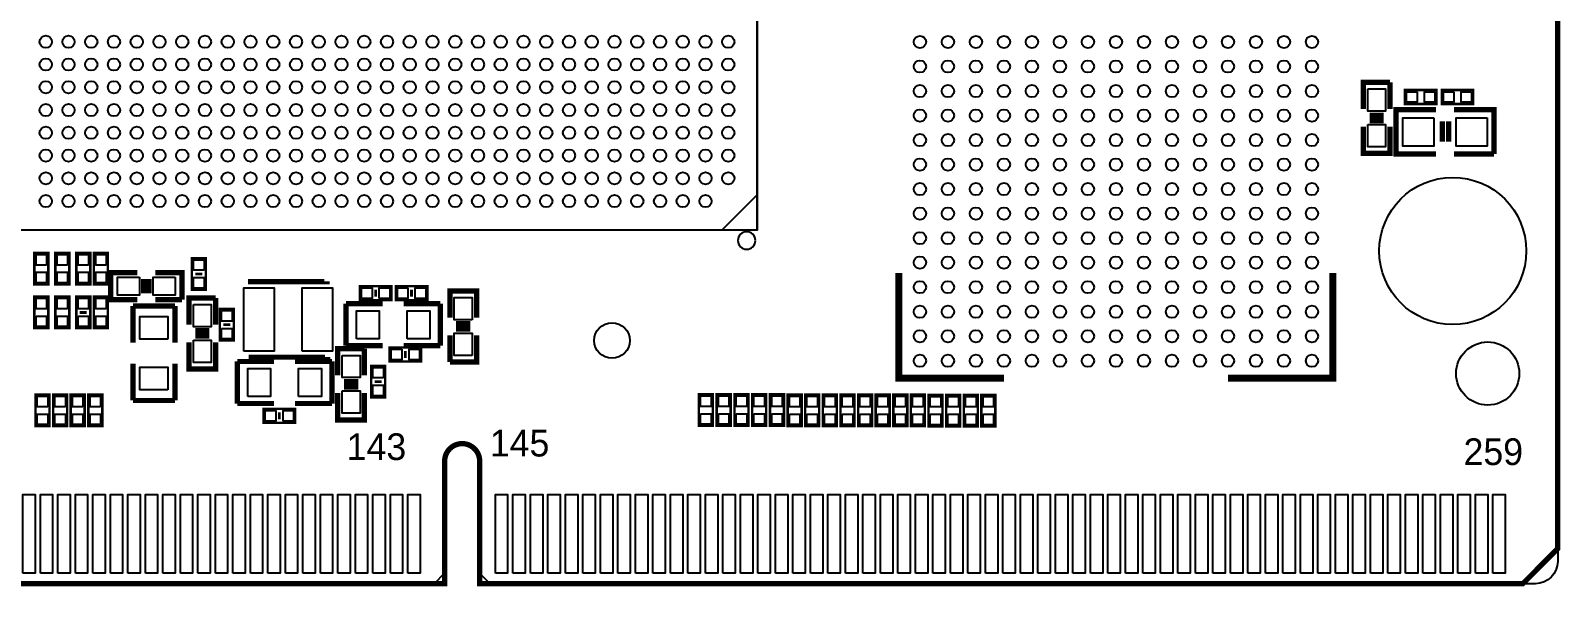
# Model space of a CAD drawing. Extents: x -61 to 349, y -42 to 245.
# Drawn here: x 25.97 to 69.68, y -0.08 to 15.79 of the extents above; entities that cross this region are included whole.
import ezdxf

# ---------------------------------------------------------------- set-up
doc = ezdxf.new("R2010")
doc.units = 0
for name, color, linetype in [('BOARD_GEOMETRY_OUTLINE', 3, 'CONTINUOUS'), ('PACKAGE_GEOMETRY_SILKSCREEN_TOP', 4, 'CONTINUOUS'), ('PIN_TOP', 5, 'CONTINUOUS')]:
    doc.layers.add(name, color=color, linetype=linetype)

msp = doc.modelspace()

# ---------------------------------------------------------------- linework, layer by layer
at = {"layer": 'BOARD_GEOMETRY_OUTLINE'}
msp.add_lwpolyline([(0.635, 45.085), (68.961, 45.085, -0.41233), (69.600064, 44.45), (69.600064, 21.999956), (68.600066, 21.999956, 0.414218), (67.600068, 20.999958), (67.600068, 18.999962, 0.414228), (68.600066, 17.999964), (69.600064, 17.999964), (69.600064, 0.635, -0.412353), (68.961, 0), (39.099998, 0), (38.800024, 0.299974), (38.800024, 3.499866, 0.41419), (38.300152, 3.999992, 0.41434), (37.800026, 3.499866), (37.800026, 0.299974), (37.500052, 0), (0.635, 0, -0.414228)], format="xyb", dxfattribs=at)
at = {"layer": 'PACKAGE_GEOMETRY_SILKSCREEN_TOP'}
for points in [[(19.727926, 37.09924), (19.727926, 10.09904), (46.728126, 10.09904), (46.728126, 37.09924)], [(25.608026, 37.098478), (46.728634, 37.098478), (46.728634, 10.098278), (19.728434, 10.098278), (19.728434, 37.098478), (25.227026, 37.098478), (25.227026, 37.06114), (25.608026, 37.06114)]]:
    msp.add_lwpolyline(points, close=True, dxfattribs=at)
at = {"layer": 'PACKAGE_GEOMETRY_SILKSCREEN_TOP', "const_width": 0.1524}
for points in [[(69.600064, 7.124954), (69.600064, 0.999998), (68.600066, 0), (38.800024, 0), (38.800024, 3.499866, 0.999844), (37.800026, 3.499866), (37.800026, 0), (0.999998, 0), (0, 0.999998), (0, 17.999964), (0.999998, 17.999964, 0.414195), (1.999996, 18.999962), (1.999996, 20.999958, 0.414206), (0.999998, 21.999956), (0, 21.999956), (0, 29.99994), (0.381, 29.99994)], [(69.600064, 7.124954), (69.600064, 17.999964), (68.600066, 17.999964, -0.414215), (67.600068, 18.999962), (67.600068, 20.999958, -0.414226), (68.600066, 21.999956), (69.600064, 21.999956), (69.600064, 23.999952)]]:
    msp.add_lwpolyline(points, format="xyb", dxfattribs=at)
at = {"layer": 'PACKAGE_GEOMETRY_SILKSCREEN_TOP'}
for points, const_width in [([(64.047116, 13.553186), (64.047116, 14.315186), (64.809116, 14.315186)], 0.1524), ([(64.809116, 14.315186), (64.809116, 13.553186)], 0.1524), ([(66.136266, 14.096746), (66.136266, 13.696696), (65.23609, 13.696696), (65.23609, 14.096746), (66.136266, 14.096746)], 0.070104), ([(67.186556, 14.096746), (67.186556, 13.696696), (66.28638, 13.696696), (66.28638, 14.096746), (67.186556, 14.096746)], 0.070104), ([(66.124074, 12.264136), (64.981074, 12.264136), (64.981074, 13.534136), (66.124074, 13.534136)], 0.1524), ([(66.632074, 13.534136), (67.775074, 13.534136), (67.775074, 12.264136)], 0.1524), ([(64.809116, 13.045186), (64.809116, 12.283186), (64.047116, 12.283186), (64.047116, 13.045186)], 0.1524), ([(64.631316, 13.375386), (64.224916, 13.375386)], 0.1524), ([(64.631316, 13.222986), (64.224916, 13.222986)], 0.1524), ([(66.301874, 12.619736), (66.301874, 13.203936)], 0.1524), ([(66.479674, 12.619736), (66.479674, 13.203936)], 0.1524), ([(67.775074, 12.264136), (66.632074, 12.264136)], 0.1524), ([(26.476198, 8.545576), (26.076402, 8.545576), (26.076402, 9.445498), (26.476198, 9.445498), (26.476198, 8.545576)], 0.070104), ([(27.0764, 8.545576), (26.67635, 8.545576), (26.67635, 9.445498), (27.0764, 9.445498), (27.0764, 8.545576)], 0.070104), ([(27.676602, 8.545576), (27.276552, 8.545576), (27.276552, 9.445498), (27.676602, 9.445498), (27.676602, 8.545576)], 0.070104), ([(28.179522, 8.545576), (27.779472, 8.545576), (27.779472, 9.445498), (28.179522, 9.445498), (28.179522, 8.545576)], 0.070104), ([(30.977332, 8.395462), (30.577282, 8.395462), (30.577282, 9.295384), (30.977332, 9.295384), (30.977332, 8.395462)], 0.070104), ([(29.023056, 8.114284), (28.261056, 8.114284), (28.261056, 8.876284), (29.023056, 8.876284)], 0.1524), ([(29.200856, 8.292084), (29.200856, 8.698484)], 0.1524), ([(29.353256, 8.292084), (29.353256, 8.698484)], 0.1524), ([(29.531056, 8.876284), (30.293056, 8.876284), (30.293056, 8.114284)], 0.1524), ([(30.677358, 8.845296), (30.87751, 8.845296)], 0.08001), ([(53.77942, 5.866384), (50.779426, 5.866384), (50.779426, 8.866378)], 0.199898), ([(63.179198, 8.866378), (63.179198, 5.866384), (60.179204, 5.866384)], 0.199898), ([(32.179006, 8.626094), (34.437066, 8.626094), (34.437066, 8.630158)], 0.151892), ([(35.378644, 8.095234), (35.378644, 8.495284), (36.278566, 8.495284), (36.278566, 8.095234), (35.378644, 8.095234)], 0.070104), ([(35.828732, 8.395462), (35.828732, 8.195056)], 0.08001), ([(37.304218, 8.495284), (37.304218, 8.095234), (36.404296, 8.095234), (36.404296, 8.495284), (37.304218, 8.495284)], 0.070104), ([(36.854384, 8.195056), (36.854384, 8.395462)], 0.08001), ([(37.948362, 7.599172), (37.948362, 8.361172), (38.710362, 8.361172), (38.710362, 7.599172)], 0.1524), ([(26.076402, 8.195056), (26.476198, 8.195056), (26.476198, 7.295134), (26.076402, 7.295134), (26.076402, 8.195056)], 0.070104), ([(27.0764, 7.295134), (26.67635, 7.295134), (26.67635, 8.195056), (27.0764, 8.195056), (27.0764, 7.295134)], 0.070104), ([(27.276552, 8.195056), (27.676602, 8.195056), (27.676602, 7.295134), (27.276552, 7.295134), (27.276552, 8.195056)], 0.070104), ([(28.179522, 7.295134), (27.779472, 7.295134), (27.779472, 8.195056), (28.179522, 8.195056), (28.179522, 7.295134)], 0.070104), ([(28.894278, 6.881114), (28.894278, 7.93115)], 0.150114), ([(28.894278, 7.93115), (30.094174, 7.93115)], 0.150114), ([(30.293056, 8.114284), (29.531056, 8.114284)], 0.1524), ([(30.094174, 7.93115), (30.094174, 6.881114)], 0.150114), ([(30.49651, 7.39902), (30.49651, 8.16102), (31.25851, 8.16102)], 0.1524), ([(31.25851, 8.16102), (31.25851, 7.39902)], 0.1524), ([(31.377636, 7.845044), (31.777686, 7.845044), (31.777686, 6.945122), (31.377636, 6.945122), (31.377636, 7.845044)], 0.070104), ([(36.028884, 7.994904), (34.978848, 7.994904)], 0.150114), ([(34.978848, 7.994904), (34.978848, 6.795262)], 0.150114), ([(36.628832, 7.994904), (37.678868, 7.994904)], 0.150114), ([(37.678868, 7.994904), (37.678868, 6.795262)], 0.150114), ([(27.57678, 7.745222), (27.376374, 7.745222)], 0.08001), ([(31.67761, 7.394956), (31.477458, 7.394956)], 0.08001), ([(38.126162, 7.421372), (38.532562, 7.421372)], 0.1524), ([(31.08071, 7.22122), (30.67431, 7.22122)], 0.1524), ([(31.08071, 7.06882), (30.67431, 7.06882)], 0.1524), ([(37.948362, 6.329172), (37.948362, 7.091172)], 0.1524), ([(38.710362, 7.091172), (38.710362, 6.329172), (37.948362, 6.329172)], 0.1524), ([(38.126162, 7.268972), (38.532562, 7.268972)], 0.1524), ([(31.25851, 6.89102), (31.25851, 6.12902), (30.49651, 6.12902), (30.49651, 6.89102)], 0.1524), ([(34.747454, 5.94868), (34.747454, 6.71068), (35.509454, 6.71068)], 0.1524), ([(34.978848, 6.795262), (36.028884, 6.795262)], 0.150114), ([(35.509454, 6.71068), (35.509454, 5.94868)], 0.1524), ([(37.128958, 6.744716), (37.128958, 6.34492), (36.228782, 6.34492), (36.228782, 6.744716), (37.128958, 6.744716)], 0.070104), ([(37.678868, 6.795262), (36.628832, 6.795262)], 0.150114), ([(36.67887, 6.444742), (36.67887, 6.644894)], 0.08001), ([(28.894278, 6.281166), (28.894278, 5.23113)], 0.150114), ([(30.094174, 5.23113), (30.094174, 6.281166)], 0.150114), ([(32.928052, 6.344412), (31.878016, 6.344412)], 0.150114), ([(31.878016, 6.344412), (31.878016, 5.14477)], 0.150114), ([(32.203136, 6.46811), (34.461196, 6.46811), (34.461196, 6.472174)], 0.151892), ([(33.528, 6.344412), (34.578036, 6.344412)], 0.150114), ([(34.578036, 6.344412), (34.578036, 5.14477)], 0.150114), ([(36.100766, 5.320284), (35.700716, 5.320284), (35.700716, 6.22046), (36.100766, 6.22046), (36.100766, 5.320284)], 0.070104), ([(35.331654, 5.77088), (34.925254, 5.77088)], 0.1524), ([(35.331654, 5.61848), (34.925254, 5.61848)], 0.1524), ([(35.800792, 5.770372), (36.000944, 5.770372)], 0.08001), ([(26.50998, 4.499102), (26.10993, 4.499102), (26.10993, 5.399024), (26.50998, 5.399024), (26.50998, 4.499102)], 0.070104), ([(27.013408, 4.499102), (26.613358, 4.499102), (26.613358, 5.399024), (27.013408, 5.399024), (27.013408, 4.499102)], 0.070104), ([(27.516328, 4.499102), (27.116532, 4.499102), (27.116532, 5.399024), (27.516328, 5.399024), (27.516328, 4.499102)], 0.070104), ([(28.019502, 4.499102), (27.619452, 4.499102), (27.619452, 5.399024), (28.019502, 5.399024), (28.019502, 4.499102)], 0.070104), ([(28.894278, 5.23113), (30.094174, 5.23113)], 0.150114), ([(35.509454, 5.44068), (35.509454, 4.67868), (34.747454, 4.67868), (34.747454, 5.44068)], 0.1524), ([(45.06341, 5.405628), (45.463206, 5.405628), (45.463206, 4.505452), (45.06341, 4.505452), (45.06341, 5.405628)], 0.070104), ([(45.57141, 5.405628), (45.971206, 5.405628), (45.971206, 4.505452), (45.57141, 4.505452), (45.57141, 5.405628)], 0.070104), ([(46.07941, 5.405628), (46.479206, 5.405628), (46.479206, 4.505452), (46.07941, 4.505452), (46.07941, 5.405628)], 0.070104), ([(46.58741, 5.405628), (46.987206, 5.405628), (46.987206, 4.505452), (46.58741, 4.505452), (46.58741, 5.405628)], 0.070104), ([(47.09541, 5.405628), (47.495206, 5.405628), (47.495206, 4.505452), (47.09541, 4.505452), (47.09541, 5.405628)], 0.070104), ([(47.59833, 5.399024), (47.99838, 5.399024), (47.99838, 4.499102), (47.59833, 4.499102), (47.59833, 5.399024)], 0.070104), ([(48.101758, 5.399024), (48.501808, 5.399024), (48.501808, 4.499102), (48.101758, 4.499102), (48.101758, 5.399024)], 0.070104), ([(48.604678, 5.399024), (49.004728, 5.399024), (49.004728, 4.499102), (48.604678, 4.499102), (48.604678, 5.399024)], 0.070104), ([(49.108106, 5.399024), (49.508156, 5.399024), (49.508156, 4.499102), (49.108106, 4.499102), (49.108106, 5.399024)], 0.070104), ([(49.61128, 5.399024), (50.01133, 5.399024), (50.01133, 4.499102), (49.61128, 4.499102), (49.61128, 5.399024)], 0.070104), ([(50.1142, 5.399024), (50.51425, 5.399024), (50.51425, 4.499102), (50.1142, 4.499102), (50.1142, 5.399024)], 0.070104), ([(51.017678, 4.499102), (50.617628, 4.499102), (50.617628, 5.399024), (51.017678, 5.399024), (51.017678, 4.499102)], 0.070104), ([(51.520598, 4.499102), (51.120802, 4.499102), (51.120802, 5.399024), (51.520598, 5.399024), (51.520598, 4.499102)], 0.070104), ([(51.623976, 5.394452), (52.024026, 5.394452), (52.024026, 4.49453), (51.623976, 4.49453), (51.623976, 5.394452)], 0.070104), ([(52.12715, 5.394452), (52.5272, 5.394452), (52.5272, 4.49453), (52.12715, 4.49453), (52.12715, 5.394452)], 0.070104), ([(52.630324, 5.394452), (53.030374, 5.394452), (53.030374, 4.49453), (52.630324, 4.49453), (52.630324, 5.394452)], 0.070104), ([(53.133498, 5.394452), (53.533548, 5.394452), (53.533548, 4.49453), (53.133498, 4.49453), (53.133498, 5.394452)], 0.070104), ([(31.878016, 5.14477), (32.928052, 5.14477)], 0.150114), ([(32.628078, 4.594352), (32.628078, 4.994402), (33.528, 4.994402), (33.528, 4.594352), (32.628078, 4.594352)], 0.070104), ([(33.077912, 4.89458), (33.077912, 4.694428)], 0.08001), ([(34.578036, 5.14477), (33.528, 5.14477)], 0.150114)]:
    msp.add_lwpolyline(points, dxfattribs=dict(at, const_width=const_width))
msp.add_lwpolyline([(45.728128, 10.09904), (46.728126, 11.099038)], dxfattribs=at)
msp.add_lwpolyline([(46.678088, 9.799066, 1), (46.177964, 9.799214, 1)], format="xyb", close=True, dxfattribs=at)
at = {"layer": 'PIN_TOP'}
for points in [[(64.174116, 14.124686), (64.682116, 14.124686), (64.682116, 13.489686), (64.174116, 13.489686)], [(65.582165, 14.046581), (65.582165, 13.746607), (65.282191, 13.746607), (65.282191, 14.046581)], [(66.090165, 14.046581), (66.090165, 13.746607), (65.790191, 13.746607), (65.790191, 14.046581)], [(66.632455, 14.046581), (66.632455, 13.746607), (66.332481, 13.746607), (66.332481, 14.046581)], [(67.140455, 14.046581), (67.140455, 13.746607), (66.840481, 13.746607), (66.840481, 14.046581)], [(66.060574, 13.305536), (66.060574, 12.492736), (65.171574, 12.492736), (65.171574, 13.305536)], [(67.584574, 13.305536), (67.584574, 12.492736), (66.695574, 12.492736), (66.695574, 13.305536)], [(64.174116, 13.108686), (64.682116, 13.108686), (64.682116, 12.473686), (64.174116, 12.473686)], [(26.426287, 9.099423), (26.126313, 9.099423), (26.126313, 9.399397), (26.426287, 9.399397)], [(27.026489, 9.099423), (26.726515, 9.099423), (26.726515, 9.399397), (27.026489, 9.399397)], [(27.626437, 9.099423), (27.326463, 9.099423), (27.326463, 9.399397), (27.626437, 9.399397)], [(28.129611, 9.099423), (27.829637, 9.099423), (27.829637, 9.399397), (28.129611, 9.399397)], [(30.927421, 8.949309), (30.627447, 8.949309), (30.627447, 9.249283), (30.927421, 9.249283)], [(26.426287, 8.591423), (26.126313, 8.591423), (26.126313, 8.891397), (26.426287, 8.891397)], [(27.026489, 8.591423), (26.726515, 8.591423), (26.726515, 8.891397), (27.026489, 8.891397)], [(27.626437, 8.591423), (27.326463, 8.591423), (27.326463, 8.891397), (27.626437, 8.891397)], [(28.129611, 8.591423), (27.829637, 8.591423), (27.829637, 8.891397), (28.129611, 8.891397)], [(29.086556, 8.749284), (29.086556, 8.241284), (28.451556, 8.241284), (28.451556, 8.749284)], [(30.102556, 8.749284), (30.102556, 8.241284), (29.467556, 8.241284), (29.467556, 8.749284)], [(30.927421, 8.441309), (30.627447, 8.441309), (30.627447, 8.741283), (30.927421, 8.741283)], [(32.061404, 6.64337), (32.061404, 8.44677), (32.925004, 8.44677), (32.925004, 6.64337)], [(33.7312, 6.64337), (33.7312, 8.44677), (34.5948, 8.44677), (34.5948, 6.64337)], [(35.424618, 8.145272), (35.424618, 8.445246), (35.724592, 8.445246), (35.724592, 8.145272)], [(35.932618, 8.145272), (35.932618, 8.445246), (36.232592, 8.445246), (36.232592, 8.145272)], [(36.750371, 8.445373), (36.750371, 8.145399), (36.450397, 8.145399), (36.450397, 8.445373)], [(37.258371, 8.445373), (37.258371, 8.145399), (36.958397, 8.145399), (36.958397, 8.445373)], [(26.126313, 8.149209), (26.426287, 8.149209), (26.426287, 7.849235), (26.126313, 7.849235)], [(27.026489, 7.849235), (26.726515, 7.849235), (26.726515, 8.149209), (27.026489, 8.149209)], [(27.326463, 8.149209), (27.626437, 8.149209), (27.626437, 7.849235), (27.326463, 7.849235)], [(28.129611, 7.849235), (27.829637, 7.849235), (27.829637, 8.149209), (28.129611, 8.149209)], [(30.62351, 7.97052), (31.13151, 7.97052), (31.13151, 7.33552), (30.62351, 7.33552)], [(38.583362, 7.535672), (38.075362, 7.535672), (38.075362, 8.170672), (38.583362, 8.170672)], [(26.126313, 7.641209), (26.426287, 7.641209), (26.426287, 7.341235), (26.126313, 7.341235)], [(27.026489, 7.341235), (26.726515, 7.341235), (26.726515, 7.641209), (27.026489, 7.641209)], [(27.326463, 7.641209), (27.626437, 7.641209), (27.626437, 7.341235), (27.326463, 7.341235)], [(28.129611, 7.341235), (27.829637, 7.341235), (27.829637, 7.641209), (28.129611, 7.641209)], [(29.894276, 6.981063), (29.094176, 6.981063), (29.094176, 7.631049), (29.894276, 7.631049)], [(31.427547, 7.798943), (31.727521, 7.798943), (31.727521, 7.498969), (31.427547, 7.498969)], [(35.278822, 6.994906), (35.278822, 7.795006), (35.928808, 7.795006), (35.928808, 6.994906)], [(36.728654, 6.994906), (36.728654, 7.795006), (37.37864, 7.795006), (37.37864, 6.994906)], [(31.427547, 7.290943), (31.727521, 7.290943), (31.727521, 6.990969), (31.427547, 6.990969)], [(38.583362, 6.519672), (38.075362, 6.519672), (38.075362, 7.154672), (38.583362, 7.154672)], [(30.62351, 6.95452), (31.13151, 6.95452), (31.13151, 6.31952), (30.62351, 6.31952)], [(36.574857, 6.694805), (36.574857, 6.394831), (36.274883, 6.394831), (36.274883, 6.694805)], [(37.082857, 6.694805), (37.082857, 6.394831), (36.782883, 6.394831), (36.782883, 6.694805)], [(29.894276, 5.531231), (29.094176, 5.531231), (29.094176, 6.181217), (29.894276, 6.181217)], [(32.17799, 5.344668), (32.17799, 6.144768), (32.827976, 6.144768), (32.827976, 5.344668)], [(33.627822, 5.344668), (33.627822, 6.144768), (34.277808, 6.144768), (34.277808, 5.344668)], [(34.874454, 6.52018), (35.382454, 6.52018), (35.382454, 5.88518), (34.874454, 5.88518)], [(36.050855, 5.874385), (35.750881, 5.874385), (35.750881, 6.174359), (36.050855, 6.174359)], [(26.460069, 5.053203), (26.160095, 5.053203), (26.160095, 5.353177), (26.460069, 5.353177)], [(26.963243, 5.053203), (26.663269, 5.053203), (26.663269, 5.353177), (26.963243, 5.353177)], [(27.466417, 5.053203), (27.166443, 5.053203), (27.166443, 5.353177), (27.466417, 5.353177)], [(27.969591, 5.053203), (27.669617, 5.053203), (27.669617, 5.353177), (27.969591, 5.353177)], [(34.874454, 5.50418), (35.382454, 5.50418), (35.382454, 4.86918), (34.874454, 4.86918)], [(36.050855, 5.366385), (35.750881, 5.366385), (35.750881, 5.666359), (36.050855, 5.666359)], [(45.113321, 5.359527), (45.413295, 5.359527), (45.413295, 5.059553), (45.113321, 5.059553)], [(45.621321, 5.359527), (45.921295, 5.359527), (45.921295, 5.059553), (45.621321, 5.059553)], [(46.129321, 5.359527), (46.429295, 5.359527), (46.429295, 5.059553), (46.129321, 5.059553)], [(46.637321, 5.359527), (46.937295, 5.359527), (46.937295, 5.059553), (46.637321, 5.059553)], [(47.145321, 5.359527), (47.445295, 5.359527), (47.445295, 5.059553), (47.145321, 5.059553)], [(47.648495, 5.353177), (47.948469, 5.353177), (47.948469, 5.053203), (47.648495, 5.053203)], [(48.151669, 5.353177), (48.451643, 5.353177), (48.451643, 5.053203), (48.151669, 5.053203)], [(48.654843, 5.353177), (48.954817, 5.353177), (48.954817, 5.053203), (48.654843, 5.053203)], [(49.158017, 5.353177), (49.457991, 5.353177), (49.457991, 5.053203), (49.158017, 5.053203)], [(49.661191, 5.353177), (49.961165, 5.353177), (49.961165, 5.053203), (49.661191, 5.053203)], [(50.164365, 5.353177), (50.464339, 5.353177), (50.464339, 5.053203), (50.164365, 5.053203)], [(50.967513, 5.053203), (50.667539, 5.053203), (50.667539, 5.353177), (50.967513, 5.353177)], [(51.470687, 5.053203), (51.170713, 5.053203), (51.170713, 5.353177), (51.470687, 5.353177)], [(51.673887, 5.348351), (51.973861, 5.348351), (51.973861, 5.048377), (51.673887, 5.048377)], [(52.177061, 5.348351), (52.477035, 5.348351), (52.477035, 5.048377), (52.177061, 5.048377)], [(52.680235, 5.348351), (52.980209, 5.348351), (52.980209, 5.048377), (52.680235, 5.048377)], [(53.183409, 5.348351), (53.483383, 5.348351), (53.483383, 5.048377), (53.183409, 5.048377)], [(26.460069, 4.545203), (26.160095, 4.545203), (26.160095, 4.845177), (26.460069, 4.845177)], [(26.963243, 4.545203), (26.663269, 4.545203), (26.663269, 4.845177), (26.963243, 4.845177)], [(27.466417, 4.545203), (27.166443, 4.545203), (27.166443, 4.845177), (27.466417, 4.845177)], [(27.969591, 4.545203), (27.669617, 4.545203), (27.669617, 4.845177), (27.969591, 4.845177)], [(32.673798, 4.64439), (32.673798, 4.944364), (32.973772, 4.944364), (32.973772, 4.64439)], [(33.181798, 4.64439), (33.181798, 4.944364), (33.481772, 4.944364), (33.481772, 4.64439)], [(45.113321, 4.851527), (45.413295, 4.851527), (45.413295, 4.551553), (45.113321, 4.551553)], [(45.621321, 4.851527), (45.921295, 4.851527), (45.921295, 4.551553), (45.621321, 4.551553)], [(46.129321, 4.851527), (46.429295, 4.851527), (46.429295, 4.551553), (46.129321, 4.551553)], [(46.637321, 4.851527), (46.937295, 4.851527), (46.937295, 4.551553), (46.637321, 4.551553)], [(47.145321, 4.851527), (47.445295, 4.851527), (47.445295, 4.551553), (47.145321, 4.551553)], [(47.648495, 4.845177), (47.948469, 4.845177), (47.948469, 4.545203), (47.648495, 4.545203)], [(48.151669, 4.845177), (48.451643, 4.845177), (48.451643, 4.545203), (48.151669, 4.545203)], [(48.654843, 4.845177), (48.954817, 4.845177), (48.954817, 4.545203), (48.654843, 4.545203)], [(49.158017, 4.845177), (49.457991, 4.845177), (49.457991, 4.545203), (49.158017, 4.545203)], [(49.661191, 4.845177), (49.961165, 4.845177), (49.961165, 4.545203), (49.661191, 4.545203)], [(50.164365, 4.845177), (50.464339, 4.845177), (50.464339, 4.545203), (50.164365, 4.545203)], [(50.967513, 4.545203), (50.667539, 4.545203), (50.667539, 4.845177), (50.967513, 4.845177)], [(51.470687, 4.545203), (51.170713, 4.545203), (51.170713, 4.845177), (51.470687, 4.845177)], [(51.673887, 4.840351), (51.973861, 4.840351), (51.973861, 4.540377), (51.673887, 4.540377)], [(52.177061, 4.840351), (52.477035, 4.840351), (52.477035, 4.540377), (52.177061, 4.540377)], [(52.680235, 4.840351), (52.980209, 4.840351), (52.980209, 4.540377), (52.680235, 4.540377)], [(53.183409, 4.840351), (53.483383, 4.840351), (53.483383, 4.540377), (53.183409, 4.540377)], [(25.750012, 0.299974), (25.750012, 2.549906), (26.100024, 2.549906), (26.100024, 0.299974)], [(26.250138, 0.299974), (26.250138, 2.549906), (26.60015, 2.549906), (26.60015, 0.299974)], [(26.75001, 0.299974), (26.75001, 2.549906), (27.100022, 2.549906), (27.100022, 0.299974)], [(27.250136, 0.299974), (27.250136, 2.549906), (27.600148, 2.549906), (27.600148, 0.299974)], [(27.750008, 0.299974), (27.750008, 2.549906), (28.10002, 2.549906), (28.10002, 0.299974)], [(28.250134, 0.299974), (28.250134, 2.549906), (28.600146, 2.549906), (28.600146, 0.299974)], [(28.750006, 0.299974), (28.750006, 2.549906), (29.100018, 2.549906), (29.100018, 0.299974)], [(29.250132, 0.299974), (29.250132, 2.549906), (29.600144, 2.549906), (29.600144, 0.299974)], [(29.750004, 0.299974), (29.750004, 2.549906), (30.100016, 2.549906), (30.100016, 0.299974)], [(30.25013, 0.299974), (30.25013, 2.549906), (30.600142, 2.549906), (30.600142, 0.299974)], [(30.750002, 0.299974), (30.750002, 2.549906), (31.100014, 2.549906), (31.100014, 0.299974)], [(31.250128, 0.299974), (31.250128, 2.549906), (31.60014, 2.549906), (31.60014, 0.299974)], [(31.75, 0.299974), (31.75, 2.549906), (32.100012, 2.549906), (32.100012, 0.299974)], [(32.250126, 0.299974), (32.250126, 2.549906), (32.600138, 2.549906), (32.600138, 0.299974)], [(32.749998, 0.299974), (32.749998, 2.549906), (33.10001, 2.549906), (33.10001, 0.299974)], [(33.250124, 0.299974), (33.250124, 2.549906), (33.600136, 2.549906), (33.600136, 0.299974)], [(33.749996, 0.299974), (33.749996, 2.549906), (34.100008, 2.549906), (34.100008, 0.299974)], [(34.250122, 0.299974), (34.250122, 2.549906), (34.600134, 2.549906), (34.600134, 0.299974)], [(34.749994, 0.299974), (34.749994, 2.549906), (35.100006, 2.549906), (35.100006, 0.299974)], [(35.25012, 0.299974), (35.25012, 2.549906), (35.600132, 2.549906), (35.600132, 0.299974)], [(35.749992, 0.299974), (35.749992, 2.549906), (36.100004, 2.549906), (36.100004, 0.299974)], [(36.250118, 0.299974), (36.250118, 2.549906), (36.60013, 2.549906), (36.60013, 0.299974)], [(36.74999, 0.299974), (36.74999, 2.549906), (37.100002, 2.549906), (37.100002, 0.299974)], [(39.250112, 0.299974), (39.250112, 2.549906), (39.600124, 2.549906), (39.600124, 0.299974)], [(39.749984, 0.299974), (39.749984, 2.549906), (40.099996, 2.549906), (40.099996, 0.299974)], [(40.25011, 0.299974), (40.25011, 2.549906), (40.600122, 2.549906), (40.600122, 0.299974)], [(40.749982, 0.299974), (40.749982, 2.549906), (41.099994, 2.549906), (41.099994, 0.299974)], [(41.250108, 0.299974), (41.250108, 2.549906), (41.60012, 2.549906), (41.60012, 0.299974)], [(41.74998, 0.299974), (41.74998, 2.549906), (42.099992, 2.549906), (42.099992, 0.299974)], [(42.250106, 0.299974), (42.250106, 2.549906), (42.600118, 2.549906), (42.600118, 0.299974)], [(42.749978, 0.299974), (42.749978, 2.549906), (43.09999, 2.549906), (43.09999, 0.299974)], [(43.250104, 0.299974), (43.250104, 2.549906), (43.600116, 2.549906), (43.600116, 0.299974)], [(43.749976, 0.299974), (43.749976, 2.549906), (44.099988, 2.549906), (44.099988, 0.299974)], [(44.250102, 0.299974), (44.250102, 2.549906), (44.600114, 2.549906), (44.600114, 0.299974)], [(44.749974, 0.299974), (44.749974, 2.549906), (45.099986, 2.549906), (45.099986, 0.299974)], [(45.2501, 0.299974), (45.2501, 2.549906), (45.600112, 2.549906), (45.600112, 0.299974)], [(45.749972, 0.299974), (45.749972, 2.549906), (46.099984, 2.549906), (46.099984, 0.299974)], [(46.250098, 0.299974), (46.250098, 2.549906), (46.60011, 2.549906), (46.60011, 0.299974)], [(46.74997, 0.299974), (46.74997, 2.549906), (47.099982, 2.549906), (47.099982, 0.299974)], [(47.250096, 0.299974), (47.250096, 2.549906), (47.600108, 2.549906), (47.600108, 0.299974)], [(47.749968, 0.299974), (47.749968, 2.549906), (48.09998, 2.549906), (48.09998, 0.299974)], [(48.250094, 0.299974), (48.250094, 2.549906), (48.600106, 2.549906), (48.600106, 0.299974)], [(48.749966, 0.299974), (48.749966, 2.549906), (49.099978, 2.549906), (49.099978, 0.299974)], [(49.250092, 0.299974), (49.250092, 2.549906), (49.600104, 2.549906), (49.600104, 0.299974)], [(49.749964, 0.299974), (49.749964, 2.549906), (50.099976, 2.549906), (50.099976, 0.299974)], [(50.25009, 0.299974), (50.25009, 2.549906), (50.600102, 2.549906), (50.600102, 0.299974)], [(50.749962, 0.299974), (50.749962, 2.549906), (51.099974, 2.549906), (51.099974, 0.299974)], [(51.250088, 0.299974), (51.250088, 2.549906), (51.6001, 2.549906), (51.6001, 0.299974)], [(51.74996, 0.299974), (51.74996, 2.549906), (52.099972, 2.549906), (52.099972, 0.299974)], [(52.250086, 0.299974), (52.250086, 2.549906), (52.600098, 2.549906), (52.600098, 0.299974)], [(52.749958, 0.299974), (52.749958, 2.549906), (53.09997, 2.549906), (53.09997, 0.299974)], [(53.250084, 0.299974), (53.250084, 2.549906), (53.600096, 2.549906), (53.600096, 0.299974)], [(53.749956, 0.299974), (53.749956, 2.549906), (54.099968, 2.549906), (54.099968, 0.299974)], [(54.250082, 0.299974), (54.250082, 2.549906), (54.600094, 2.549906), (54.600094, 0.299974)], [(54.749954, 0.299974), (54.749954, 2.549906), (55.099966, 2.549906), (55.099966, 0.299974)], [(55.25008, 0.299974), (55.25008, 2.549906), (55.600092, 2.549906), (55.600092, 0.299974)], [(55.749952, 0.299974), (55.749952, 2.549906), (56.099964, 2.549906), (56.099964, 0.299974)], [(56.250078, 0.299974), (56.250078, 2.549906), (56.60009, 2.549906), (56.60009, 0.299974)], [(56.74995, 0.299974), (56.74995, 2.549906), (57.099962, 2.549906), (57.099962, 0.299974)], [(57.250076, 0.299974), (57.250076, 2.549906), (57.600088, 2.549906), (57.600088, 0.299974)], [(57.749948, 0.299974), (57.749948, 2.549906), (58.09996, 2.549906), (58.09996, 0.299974)], [(58.250074, 0.299974), (58.250074, 2.549906), (58.600086, 2.549906), (58.600086, 0.299974)], [(58.749946, 0.299974), (58.749946, 2.549906), (59.099958, 2.549906), (59.099958, 0.299974)], [(59.250072, 0.299974), (59.250072, 2.549906), (59.600084, 2.549906), (59.600084, 0.299974)], [(59.749944, 0.299974), (59.749944, 2.549906), (60.099956, 2.549906), (60.099956, 0.299974)], [(60.25007, 0.299974), (60.25007, 2.549906), (60.600082, 2.549906), (60.600082, 0.299974)], [(60.749942, 0.299974), (60.749942, 2.549906), (61.099954, 2.549906), (61.099954, 0.299974)], [(61.250068, 0.299974), (61.250068, 2.549906), (61.60008, 2.549906), (61.60008, 0.299974)], [(61.74994, 0.299974), (61.74994, 2.549906), (62.099952, 2.549906), (62.099952, 0.299974)], [(62.250066, 0.299974), (62.250066, 2.549906), (62.600078, 2.549906), (62.600078, 0.299974)], [(62.749938, 0.299974), (62.749938, 2.549906), (63.09995, 2.549906), (63.09995, 0.299974)], [(63.250064, 0.299974), (63.250064, 2.549906), (63.600076, 2.549906), (63.600076, 0.299974)], [(63.749936, 0.299974), (63.749936, 2.549906), (64.099948, 2.549906), (64.099948, 0.299974)], [(64.250062, 0.299974), (64.250062, 2.549906), (64.600074, 2.549906), (64.600074, 0.299974)], [(64.749934, 0.299974), (64.749934, 2.549906), (65.099946, 2.549906), (65.099946, 0.299974)], [(65.25006, 0.299974), (65.25006, 2.549906), (65.600072, 2.549906), (65.600072, 0.299974)], [(65.749932, 0.299974), (65.749932, 2.549906), (66.099944, 2.549906), (66.099944, 0.299974)], [(66.250058, 0.299974), (66.250058, 2.549906), (66.60007, 2.549906), (66.60007, 0.299974)], [(66.74993, 0.299974), (66.74993, 2.549906), (67.099942, 2.549906), (67.099942, 0.299974)], [(67.250056, 0.299974), (67.250056, 2.549906), (67.600068, 2.549906), (67.600068, 0.299974)], [(67.749928, 0.299974), (67.749928, 2.549906), (68.09994, 2.549906), (68.09994, 0.299974)]]:
    msp.add_lwpolyline(points, close=True, dxfattribs=at)
for centre, radius in [((26.403046, 15.474188), 0.175006), ((27.053032, 15.474188), 0.175006), ((27.703018, 15.474188), 0.175006), ((28.353004, 15.474188), 0.175006), ((29.00299, 15.474188), 0.175006), ((29.652976, 15.474188), 0.175006), ((30.302962, 15.474188), 0.175006), ((30.952948, 15.474188), 0.175006), ((31.602934, 15.474188), 0.175006), ((32.25292, 15.474188), 0.175006), ((32.902906, 15.474188), 0.175006), ((33.553146, 15.474188), 0.175006), ((34.203132, 15.474188), 0.175006), ((34.853118, 15.474188), 0.175006), ((35.503104, 15.474188), 0.175006), ((36.15309, 15.474188), 0.175006), ((36.803076, 15.474188), 0.175006), ((37.453062, 15.474188), 0.175006), ((38.103048, 15.474188), 0.175006), ((38.753034, 15.474188), 0.175006), ((39.40302, 15.474188), 0.175006), ((40.053006, 15.474188), 0.175006), ((40.702992, 15.474188), 0.175006), ((41.352978, 15.474188), 0.175006), ((42.002964, 15.474188), 0.175006), ((42.65295, 15.474188), 0.175006), ((43.302936, 15.474188), 0.175006), ((43.952922, 15.474188), 0.175006), ((44.602908, 15.474188), 0.175006), ((45.253148, 15.474188), 0.175006), ((45.903134, 15.474188), 0.175006), ((51.379374, 15.466568), 0.175006), ((52.17922, 15.466568), 0.175006), ((52.97932, 15.466568), 0.175006), ((53.77942, 15.466568), 0.175006), ((54.579266, 15.466568), 0.175006), ((55.379366, 15.466568), 0.175006), ((56.179212, 15.466568), 0.175006), ((56.979312, 15.466568), 0.175006), ((57.779412, 15.466568), 0.175006), ((58.579258, 15.466568), 0.175006), ((59.379358, 15.466568), 0.175006), ((60.179204, 15.466568), 0.175006), ((60.979304, 15.466568), 0.175006), ((61.779404, 15.466568), 0.175006), ((62.57925, 15.466568), 0.175006), ((26.403046, 14.824202), 0.175006), ((27.053032, 14.824202), 0.175006), ((27.703018, 14.824202), 0.175006), ((28.353004, 14.824202), 0.175006), ((29.00299, 14.824202), 0.175006), ((29.652976, 14.824202), 0.175006), ((30.302962, 14.824202), 0.175006), ((30.952948, 14.824202), 0.175006), ((31.602934, 14.824202), 0.175006), ((32.25292, 14.824202), 0.175006), ((32.902906, 14.824202), 0.175006), ((33.553146, 14.824202), 0.175006), ((34.203132, 14.824202), 0.175006), ((34.853118, 14.824202), 0.175006), ((35.503104, 14.824202), 0.175006), ((36.15309, 14.824202), 0.175006), ((36.803076, 14.824202), 0.175006), ((37.453062, 14.824202), 0.175006), ((38.103048, 14.824202), 0.175006), ((38.753034, 14.824202), 0.175006), ((39.40302, 14.824202), 0.175006), ((40.053006, 14.824202), 0.175006), ((40.702992, 14.824202), 0.175006), ((41.352978, 14.824202), 0.175006), ((42.002964, 14.824202), 0.175006), ((42.65295, 14.824202), 0.175006), ((43.302936, 14.824202), 0.175006), ((43.952922, 14.824202), 0.175006), ((44.602908, 14.824202), 0.175006), ((45.253148, 14.824202), 0.175006), ((45.903134, 14.824202), 0.175006), ((51.379374, 14.766544), 0.175006), ((52.17922, 14.766544), 0.175006), ((52.97932, 14.766544), 0.175006), ((53.77942, 14.766544), 0.175006), ((54.579266, 14.766544), 0.175006), ((55.379366, 14.766544), 0.175006), ((56.179212, 14.766544), 0.175006), ((56.979312, 14.766544), 0.175006), ((57.779412, 14.766544), 0.175006), ((58.579258, 14.766544), 0.175006), ((59.379358, 14.766544), 0.175006), ((60.179204, 14.766544), 0.175006), ((60.979304, 14.766544), 0.175006), ((61.779404, 14.766544), 0.175006), ((62.57925, 14.766544), 0.175006), ((26.403046, 14.174216), 0.175006), ((27.053032, 14.174216), 0.175006), ((27.703018, 14.174216), 0.175006), ((28.353004, 14.174216), 0.175006), ((29.00299, 14.174216), 0.175006), ((29.652976, 14.174216), 0.175006), ((30.302962, 14.174216), 0.175006), ((30.952948, 14.174216), 0.175006), ((31.602934, 14.174216), 0.175006), ((32.25292, 14.174216), 0.175006), ((32.902906, 14.174216), 0.175006), ((33.553146, 14.174216), 0.175006), ((34.203132, 14.174216), 0.175006), ((34.853118, 14.174216), 0.175006), ((35.503104, 14.174216), 0.175006), ((36.15309, 14.174216), 0.175006), ((36.803076, 14.174216), 0.175006), ((37.453062, 14.174216), 0.175006), ((38.103048, 14.174216), 0.175006), ((38.753034, 14.174216), 0.175006), ((39.40302, 14.174216), 0.175006), ((40.053006, 14.174216), 0.175006), ((40.702992, 14.174216), 0.175006), ((41.352978, 14.174216), 0.175006), ((42.002964, 14.174216), 0.175006), ((42.65295, 14.174216), 0.175006), ((43.302936, 14.174216), 0.175006), ((43.952922, 14.174216), 0.175006), ((44.602908, 14.174216), 0.175006), ((45.253148, 14.174216), 0.175006), ((45.903134, 14.174216), 0.175006), ((51.379374, 14.06652), 0.175006), ((52.17922, 14.06652), 0.175006), ((52.97932, 14.06652), 0.175006), ((53.77942, 14.06652), 0.175006), ((54.579266, 14.06652), 0.175006), ((55.379366, 14.06652), 0.175006), ((56.179212, 14.06652), 0.175006), ((56.979312, 14.06652), 0.175006), ((57.779412, 14.06652), 0.175006), ((58.579258, 14.06652), 0.175006), ((59.379358, 14.06652), 0.175006), ((60.179204, 14.06652), 0.175006), ((60.979304, 14.06652), 0.175006), ((61.779404, 14.06652), 0.175006), ((62.57925, 14.06652), 0.175006), ((26.403046, 13.52423), 0.175006), ((27.053032, 13.52423), 0.175006), ((27.703018, 13.52423), 0.175006), ((28.353004, 13.52423), 0.175006), ((29.00299, 13.52423), 0.175006), ((29.652976, 13.52423), 0.175006), ((30.302962, 13.52423), 0.175006), ((30.952948, 13.52423), 0.175006), ((31.602934, 13.52423), 0.175006), ((32.25292, 13.52423), 0.175006), ((32.902906, 13.52423), 0.175006), ((33.553146, 13.52423), 0.175006), ((34.203132, 13.52423), 0.175006), ((34.853118, 13.52423), 0.175006), ((35.503104, 13.52423), 0.175006), ((36.15309, 13.52423), 0.175006), ((36.803076, 13.52423), 0.175006), ((37.453062, 13.52423), 0.175006), ((38.103048, 13.52423), 0.175006), ((38.753034, 13.52423), 0.175006), ((39.40302, 13.52423), 0.175006), ((40.053006, 13.52423), 0.175006), ((40.702992, 13.52423), 0.175006), ((41.352978, 13.52423), 0.175006), ((42.002964, 13.52423), 0.175006), ((42.65295, 13.52423), 0.175006), ((43.302936, 13.52423), 0.175006), ((43.952922, 13.52423), 0.175006), ((44.602908, 13.52423), 0.175006), ((45.253148, 13.52423), 0.175006), ((45.903134, 13.52423), 0.175006), ((51.379374, 13.366496), 0.175006), ((52.17922, 13.366496), 0.175006), ((52.97932, 13.366496), 0.175006), ((53.77942, 13.366496), 0.175006), ((54.579266, 13.366496), 0.175006), ((55.379366, 13.366496), 0.175006), ((56.179212, 13.366496), 0.175006), ((56.979312, 13.366496), 0.175006), ((57.779412, 13.366496), 0.175006), ((58.579258, 13.366496), 0.175006), ((59.379358, 13.366496), 0.175006), ((60.179204, 13.366496), 0.175006), ((60.979304, 13.366496), 0.175006), ((61.779404, 13.366496), 0.175006), ((62.57925, 13.366496), 0.175006), ((26.403046, 12.874244), 0.175006), ((27.053032, 12.874244), 0.175006), ((27.703018, 12.874244), 0.175006), ((28.353004, 12.874244), 0.175006), ((29.00299, 12.874244), 0.175006), ((29.652976, 12.874244), 0.175006), ((30.302962, 12.874244), 0.175006), ((30.952948, 12.874244), 0.175006), ((31.602934, 12.874244), 0.175006), ((32.25292, 12.874244), 0.175006), ((32.902906, 12.874244), 0.175006), ((33.553146, 12.874244), 0.175006), ((34.203132, 12.874244), 0.175006), ((34.853118, 12.874244), 0.175006), ((35.503104, 12.874244), 0.175006), ((36.15309, 12.874244), 0.175006), ((36.803076, 12.874244), 0.175006), ((37.453062, 12.874244), 0.175006), ((38.103048, 12.874244), 0.175006), ((38.753034, 12.874244), 0.175006), ((39.40302, 12.874244), 0.175006), ((40.053006, 12.874244), 0.175006), ((40.702992, 12.874244), 0.175006), ((41.352978, 12.874244), 0.175006), ((42.002964, 12.874244), 0.175006), ((42.65295, 12.874244), 0.175006), ((43.302936, 12.874244), 0.175006), ((43.952922, 12.874244), 0.175006), ((44.602908, 12.874244), 0.175006), ((45.253148, 12.874244), 0.175006), ((45.903134, 12.874244), 0.175006), ((51.379374, 12.666472), 0.175006), ((52.17922, 12.666472), 0.175006), ((52.97932, 12.666472), 0.175006), ((53.77942, 12.666472), 0.175006), ((54.579266, 12.666472), 0.175006), ((55.379366, 12.666472), 0.175006), ((56.179212, 12.666472), 0.175006), ((56.979312, 12.666472), 0.175006), ((57.779412, 12.666472), 0.175006), ((58.579258, 12.666472), 0.175006), ((59.379358, 12.666472), 0.175006), ((60.179204, 12.666472), 0.175006), ((60.979304, 12.666472), 0.175006), ((61.779404, 12.666472), 0.175006), ((62.57925, 12.666472), 0.175006), ((26.403046, 12.224258), 0.175006), ((27.053032, 12.224258), 0.175006), ((27.703018, 12.224258), 0.175006), ((28.353004, 12.224258), 0.175006), ((29.00299, 12.224258), 0.175006), ((29.652976, 12.224258), 0.175006), ((30.302962, 12.224258), 0.175006), ((30.952948, 12.224258), 0.175006), ((31.602934, 12.224258), 0.175006), ((32.25292, 12.224258), 0.175006), ((32.902906, 12.224258), 0.175006), ((33.553146, 12.224258), 0.175006), ((34.203132, 12.224258), 0.175006), ((34.853118, 12.224258), 0.175006), ((35.503104, 12.224258), 0.175006), ((36.15309, 12.224258), 0.175006), ((36.803076, 12.224258), 0.175006), ((37.453062, 12.224258), 0.175006), ((38.103048, 12.224258), 0.175006), ((38.753034, 12.224258), 0.175006), ((39.40302, 12.224258), 0.175006), ((40.053006, 12.224258), 0.175006), ((40.702992, 12.224258), 0.175006), ((41.352978, 12.224258), 0.175006), ((42.002964, 12.224258), 0.175006), ((42.65295, 12.224258), 0.175006), ((43.302936, 12.224258), 0.175006), ((43.952922, 12.224258), 0.175006), ((44.602908, 12.224258), 0.175006), ((45.253148, 12.224258), 0.175006), ((45.903134, 12.224258), 0.175006), ((51.379374, 11.966448), 0.175006), ((52.17922, 11.966448), 0.175006), ((52.97932, 11.966448), 0.175006), ((53.77942, 11.966448), 0.175006), ((54.579266, 11.966448), 0.175006), ((55.379366, 11.966448), 0.175006), ((56.179212, 11.966448), 0.175006), ((56.979312, 11.966448), 0.175006), ((57.779412, 11.966448), 0.175006), ((58.579258, 11.966448), 0.175006), ((59.379358, 11.966448), 0.175006), ((60.179204, 11.966448), 0.175006), ((60.979304, 11.966448), 0.175006), ((61.779404, 11.966448), 0.175006), ((62.57925, 11.966448), 0.175006), ((26.403046, 11.574018), 0.175006), ((27.053032, 11.574018), 0.175006), ((27.703018, 11.574018), 0.175006), ((28.353004, 11.574018), 0.175006), ((29.00299, 11.574018), 0.175006), ((29.652976, 11.574018), 0.175006), ((30.302962, 11.574018), 0.175006), ((30.952948, 11.574018), 0.175006), ((31.602934, 11.574018), 0.175006), ((32.25292, 11.574018), 0.175006), ((32.902906, 11.574018), 0.175006), ((33.553146, 11.574018), 0.175006), ((34.203132, 11.574018), 0.175006), ((34.853118, 11.574018), 0.175006), ((35.503104, 11.574018), 0.175006), ((36.15309, 11.574018), 0.175006), ((36.803076, 11.574018), 0.175006), ((37.453062, 11.574018), 0.175006), ((38.103048, 11.574018), 0.175006), ((38.753034, 11.574018), 0.175006), ((39.40302, 11.574018), 0.175006), ((40.053006, 11.574018), 0.175006), ((40.702992, 11.574018), 0.175006), ((41.352978, 11.574018), 0.175006), ((42.002964, 11.574018), 0.175006), ((42.65295, 11.574018), 0.175006), ((43.302936, 11.574018), 0.175006), ((43.952922, 11.574018), 0.175006), ((44.602908, 11.574018), 0.175006), ((45.253148, 11.574018), 0.175006), ((45.903134, 11.574018), 0.175006), ((51.379374, 11.266424), 0.175006), ((52.17922, 11.266424), 0.175006), ((52.97932, 11.266424), 0.175006), ((53.77942, 11.266424), 0.175006), ((54.579266, 11.266424), 0.175006), ((55.379366, 11.266424), 0.175006), ((56.179212, 11.266424), 0.175006), ((56.979312, 11.266424), 0.175006), ((57.779412, 11.266424), 0.175006), ((58.579258, 11.266424), 0.175006), ((59.379358, 11.266424), 0.175006), ((60.179204, 11.266424), 0.175006), ((60.979304, 11.266424), 0.175006), ((61.779404, 11.266424), 0.175006), ((62.57925, 11.266424), 0.175006), ((66.60007, 9.499854), 2.099945), ((26.403046, 10.924032), 0.175006), ((27.053032, 10.924032), 0.175006), ((27.703018, 10.924032), 0.175006), ((28.353004, 10.924032), 0.175006), ((29.00299, 10.924032), 0.175006), ((29.652976, 10.924032), 0.175006), ((30.302962, 10.924032), 0.175006), ((30.952948, 10.924032), 0.175006), ((31.602934, 10.924032), 0.175006), ((32.25292, 10.924032), 0.175006), ((32.902906, 10.924032), 0.175006), ((33.553146, 10.924032), 0.175006), ((34.203132, 10.924032), 0.175006), ((34.853118, 10.924032), 0.175006), ((35.503104, 10.924032), 0.175006), ((36.15309, 10.924032), 0.175006), ((36.803076, 10.924032), 0.175006), ((37.453062, 10.924032), 0.175006), ((38.103048, 10.924032), 0.175006), ((38.753034, 10.924032), 0.175006), ((39.40302, 10.924032), 0.175006), ((40.053006, 10.924032), 0.175006), ((40.702992, 10.924032), 0.175006), ((41.352978, 10.924032), 0.175006), ((42.002964, 10.924032), 0.175006), ((42.65295, 10.924032), 0.175006), ((43.302936, 10.924032), 0.175006), ((43.952922, 10.924032), 0.175006), ((44.602908, 10.924032), 0.175006), ((45.253148, 10.924032), 0.175006), ((51.379374, 10.5664), 0.175006), ((52.17922, 10.5664), 0.175006), ((52.97932, 10.5664), 0.175006), ((53.77942, 10.5664), 0.175006), ((54.579266, 10.5664), 0.175006), ((55.379366, 10.5664), 0.175006), ((56.179212, 10.5664), 0.175006), ((56.979312, 10.5664), 0.175006), ((57.779412, 10.5664), 0.175006), ((58.579258, 10.5664), 0.175006), ((59.379358, 10.5664), 0.175006), ((60.179204, 10.5664), 0.175006), ((60.979304, 10.5664), 0.175006), ((61.779404, 10.5664), 0.175006), ((62.57925, 10.5664), 0.175006), ((51.379374, 9.866376), 0.175006), ((52.17922, 9.866376), 0.175006), ((52.97932, 9.866376), 0.175006), ((53.77942, 9.866376), 0.175006), ((54.579266, 9.866376), 0.175006), ((55.379366, 9.866376), 0.175006), ((56.179212, 9.866376), 0.175006), ((56.979312, 9.866376), 0.175006), ((57.779412, 9.866376), 0.175006), ((58.579258, 9.866376), 0.175006), ((59.379358, 9.866376), 0.175006), ((60.179204, 9.866376), 0.175006), ((60.979304, 9.866376), 0.175006), ((61.779404, 9.866376), 0.175006), ((62.57925, 9.866376), 0.175006), ((51.379374, 9.166606), 0.175006), ((52.17922, 9.166606), 0.175006), ((52.97932, 9.166606), 0.175006), ((53.77942, 9.166606), 0.175006), ((54.579266, 9.166606), 0.175006), ((55.379366, 9.166606), 0.175006), ((56.179212, 9.166606), 0.175006), ((56.979312, 9.166606), 0.175006), ((57.779412, 9.166606), 0.175006), ((58.579258, 9.166606), 0.175006), ((59.379358, 9.166606), 0.175006), ((60.179204, 9.166606), 0.175006), ((60.979304, 9.166606), 0.175006), ((61.779404, 9.166606), 0.175006), ((62.57925, 9.166606), 0.175006), ((51.379374, 8.466582), 0.175006), ((52.17922, 8.466582), 0.175006), ((52.97932, 8.466582), 0.175006), ((53.77942, 8.466582), 0.175006), ((54.579266, 8.466582), 0.175006), ((55.379366, 8.466582), 0.175006), ((56.179212, 8.466582), 0.175006), ((56.979312, 8.466582), 0.175006), ((57.779412, 8.466582), 0.175006), ((58.579258, 8.466582), 0.175006), ((59.379358, 8.466582), 0.175006), ((60.179204, 8.466582), 0.175006), ((60.979304, 8.466582), 0.175006), ((61.779404, 8.466582), 0.175006), ((62.57925, 8.466582), 0.175006), ((51.379374, 7.766558), 0.175006), ((52.17922, 7.766558), 0.175006), ((52.97932, 7.766558), 0.175006), ((53.77942, 7.766558), 0.175006), ((54.579266, 7.766558), 0.175006), ((55.379366, 7.766558), 0.175006), ((56.179212, 7.766558), 0.175006), ((56.979312, 7.766558), 0.175006), ((57.779412, 7.766558), 0.175006), ((58.579258, 7.766558), 0.175006), ((59.379358, 7.766558), 0.175006), ((60.179204, 7.766558), 0.175006), ((60.979304, 7.766558), 0.175006), ((61.779404, 7.766558), 0.175006), ((62.57925, 7.766558), 0.175006), ((42.580306, 6.944868), 0.508), ((51.379374, 7.066534), 0.175006), ((52.17922, 7.066534), 0.175006), ((52.97932, 7.066534), 0.175006), ((53.77942, 7.066534), 0.175006), ((54.579266, 7.066534), 0.175006), ((55.379366, 7.066534), 0.175006), ((56.179212, 7.066534), 0.175006), ((56.979312, 7.066534), 0.175006), ((57.779412, 7.066534), 0.175006), ((58.579258, 7.066534), 0.175006), ((59.379358, 7.066534), 0.175006), ((60.179204, 7.066534), 0.175006), ((60.979304, 7.066534), 0.175006), ((61.779404, 7.066534), 0.175006), ((62.57925, 7.066534), 0.175006), ((67.600068, 5.999988), 0.9017), ((51.379374, 6.36651), 0.175006), ((52.17922, 6.36651), 0.175006), ((52.97932, 6.36651), 0.175006), ((53.77942, 6.36651), 0.175006), ((54.579266, 6.36651), 0.175006), ((55.379366, 6.36651), 0.175006), ((56.179212, 6.36651), 0.175006), ((56.979312, 6.36651), 0.175006), ((57.779412, 6.36651), 0.175006), ((58.579258, 6.36651), 0.175006), ((59.379358, 6.36651), 0.175006), ((60.179204, 6.36651), 0.175006), ((60.979304, 6.36651), 0.175006), ((61.779404, 6.36651), 0.175006), ((62.57925, 6.36651), 0.175006)]:
    msp.add_circle(centre, radius, dxfattribs=at)

# ---------------------------------------------------------------- texts
at = {"layer": 'PACKAGE_GEOMETRY_SILKSCREEN_TOP'}
for s, p in [('145', (39.0906, 3.6322)), ('143', (35.0012, 3.5306)), ('259', (66.909442, 3.387852))]:
    msp.add_text(s, height=0.762, dxfattribs=at).set_placement(p)

doc.saveas('drawing.dxf')
